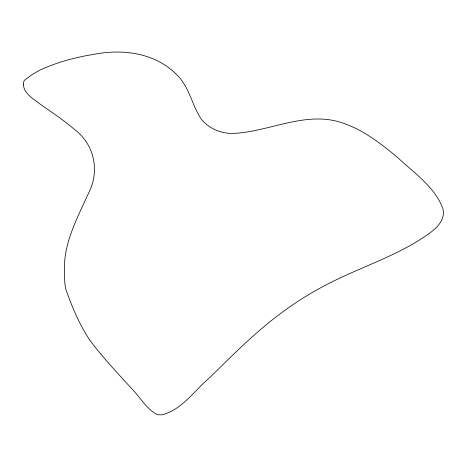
<?xml version="1.0" encoding="UTF-8"?>
<svg xmlns="http://www.w3.org/2000/svg" width="467" height="467" viewBox="0 0 467 467"><rect width="100%" height="100%" fill="white"/><g stroke="black" fill="none" stroke-linecap="round" stroke-linejoin="round"><path stroke-width="0.7" d="M23.356 84.615C23.98 93.937 33.7 98.992 40.255 104.205C51.913 112.43 63.886 120.258 74.685 129.628C94.597 144.589 99.979 171.342 88.52 193.25L81.959 207.401C73.372 226.086 64.685 245.695 64.423 266.616C65.094 275.548 63.459 284.963 67.33 293.381C73.05 309.586 80.166 325.464 89.588 339.859C102.115 356.735 116.54 372.001 130.655 387.517C139.697 396.232 145.926 408.894 157.391 414.626A18.166 15.265 20 0 0 162.697 414.667C182.562 409.22 194.657 390.161 209.835 377.517C231.69 355.994 253.388 334.133 277.865 315.54A1253.749 633.777 60.1 0 1 303.13 298.034A1490.034 709.186 61.2 0 1 337.11 279.406C364.137 266.4 392.718 256.5 418.356 240.715C429.056 233.582 446.014 224.481 443.043 209.152C435.232 187.069 413.914 172.889 397.481 157.356C381.107 143.871 364.038 130.357 343.706 123.381C307.893 110.247 272.343 130.491 236.734 133.206C223.518 134.584 209.595 129.569 201.207 119.05C192.544 106.202 190.034 90.02 179.865 78.094A68.649 40.728 12.8 0 0 175.481 73.453C154.139 52.678 121.94 48.714 93.774 54.382C77.376 56.939 61.206 61.177 45.842 67.505C38.895 70.225 32.433 74.066 26.596 78.695C24.156 79.734 23.187 82.151 23.356 84.615"/></g></svg>
